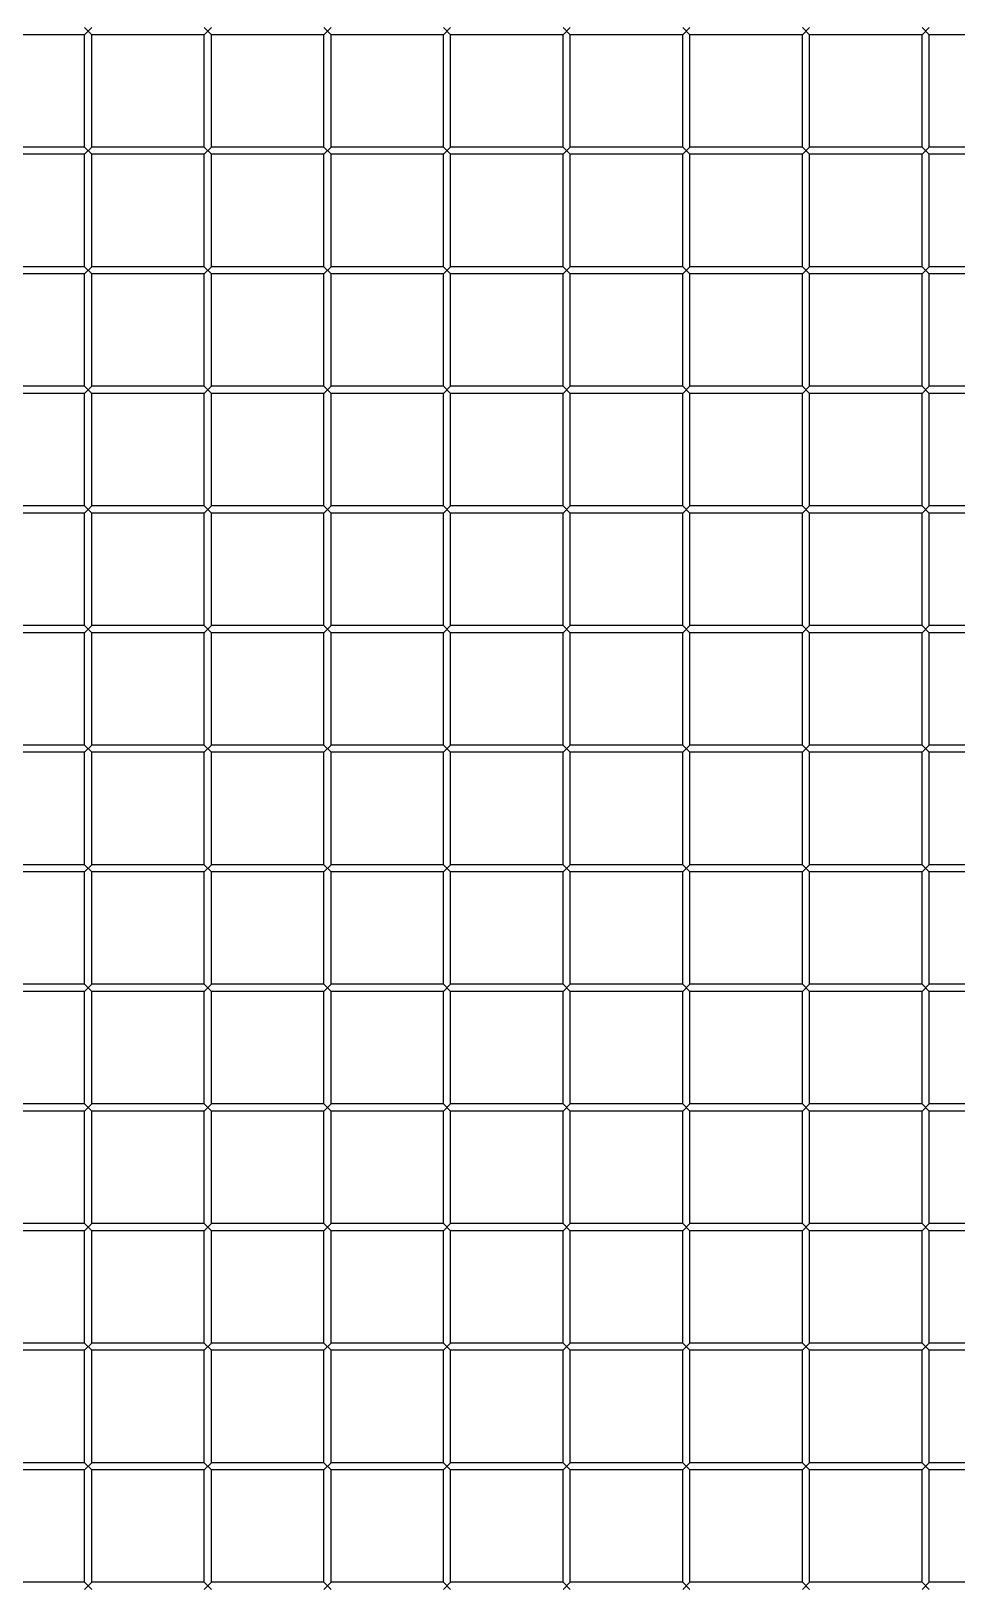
# Model space of a CAD drawing. Header units: millimetres. Extents: x -198529 to 244266, y -64 to 158464.
# Drawn here: x -145627 to -145240, y 95157 to 95807 of the extents above; entities that cross this region are included whole.
import ezdxf

# ---------------------------------------------------------------- set-up
doc = ezdxf.new("R2010")
doc.units = ezdxf.units.MM
doc.layers.add('0-DCC', color=30, linetype='Continuous')

# ---------------------------------------------------------------- blocks, each defined once
blk = doc.blocks.new('DCC2850x2600(左)')
at = {"color": 0, "linetype": 'Continuous'}
for p, q in [((48613.5, -73206.48), (48566.5, -73206.48)), ((48613.5, -73206.48), (48616.5, -73203.48)), ((48616.5, -73206.48), (48613.5, -73203.48)), ((48613.5, -73253.48), (48613.5, -73206.48)), ((48616.5, -73253.48), (48616.5, -73206.48)), ((48663.5, -73206.48), (48616.5, -73206.48)), ((48663.5, -73206.48), (48666.5, -73203.48)), ((48663.5, -73203.48), (48666.5, -73206.48)), ((48663.5, -73253.48), (48663.5, -73206.48)), ((48666.5, -73253.48), (48666.5, -73206.48)), ((48713.5, -73206.48), (48666.5, -73206.48)), ((48713.5, -73206.48), (48716.5, -73203.48)), ((48713.5, -73203.48), (48716.5, -73206.48)), ((48713.5, -73253.48), (48713.5, -73206.48)), ((48716.5, -73253.48), (48716.5, -73206.48)), ((48763.5, -73206.48), (48716.5, -73206.48)), ((48763.5, -73206.48), (48766.5, -73203.48)), ((48763.5, -73203.48), (48766.5, -73206.48)), ((48763.5, -73253.48), (48763.5, -73206.48)), ((48766.5, -73253.48), (48766.5, -73206.48)), ((48813.5, -73206.48), (48766.5, -73206.48)), ((48813.5, -73206.48), (48816.5, -73203.48)), ((48813.5, -73203.48), (48816.5, -73206.48)), ((48813.5, -73253.48), (48813.5, -73206.48)), ((48816.5, -73253.48), (48816.5, -73206.48)), ((48863.5, -73206.48), (48816.5, -73206.48)), ((48863.5, -73206.48), (48866.5, -73203.48)), ((48863.5, -73203.48), (48866.5, -73206.48)), ((48863.5, -73253.48), (48863.5, -73206.48)), ((48866.5, -73253.48), (48866.5, -73206.48)), ((48913.5, -73206.48), (48866.5, -73206.48)), ((48913.5, -73206.48), (48916.5, -73203.48)), ((48913.5, -73203.48), (48916.5, -73206.48)), ((48913.5, -73253.48), (48913.5, -73206.48)), ((48916.5, -73253.48), (48916.5, -73206.48)), ((48963.5, -73206.48), (48916.5, -73206.48)), ((48963.5, -73206.48), (48966.5, -73203.48)), ((48963.5, -73203.48), (48966.5, -73206.48)), ((48963.5, -73253.48), (48963.5, -73206.48)), ((48966.5, -73253.48), (48966.5, -73206.48)), ((49013.5, -73206.48), (48966.5, -73206.48)), ((48613.5, -73253.48), (48566.5, -73253.48)), ((48613.5, -73256.48), (48616.5, -73253.48)), ((48613.5, -73253.48), (48616.5, -73256.48)), ((48663.5, -73253.48), (48616.5, -73253.48)), ((48663.5, -73256.48), (48666.5, -73253.48)), ((48663.5, -73253.48), (48666.5, -73256.48)), ((48713.5, -73253.48), (48666.5, -73253.48)), ((48713.5, -73256.48), (48716.5, -73253.48)), ((48713.5, -73253.48), (48716.5, -73256.48)), ((48763.5, -73253.48), (48716.5, -73253.48)), ((48763.5, -73256.48), (48766.5, -73253.48)), ((48763.5, -73253.48), (48766.5, -73256.48)), ((48813.5, -73253.48), (48766.5, -73253.48)), ((48813.5, -73256.48), (48816.5, -73253.48)), ((48813.5, -73253.48), (48816.5, -73256.48)), ((48863.5, -73253.48), (48816.5, -73253.48)), ((48863.5, -73256.48), (48866.5, -73253.48)), ((48863.5, -73253.48), (48866.5, -73256.48)), ((48913.5, -73253.48), (48866.5, -73253.48)), ((48913.5, -73256.48), (48916.5, -73253.48)), ((48913.5, -73253.48), (48916.5, -73256.48)), ((48963.5, -73253.48), (48916.5, -73253.48)), ((48963.5, -73256.48), (48966.5, -73253.48)), ((48963.5, -73253.48), (48966.5, -73256.48)), ((49013.5, -73253.48), (48966.5, -73253.48)), ((48613.5, -73256.48), (48566.5, -73256.48)), ((48613.5, -73303.48), (48613.5, -73256.48)), ((48616.5, -73303.48), (48616.5, -73256.48)), ((48663.5, -73256.48), (48616.5, -73256.48)), ((48663.5, -73303.48), (48663.5, -73256.48)), ((48666.5, -73303.48), (48666.5, -73256.48)), ((48713.5, -73256.48), (48666.5, -73256.48)), ((48713.5, -73303.48), (48713.5, -73256.48)), ((48716.5, -73303.48), (48716.5, -73256.48)), ((48763.5, -73256.48), (48716.5, -73256.48)), ((48763.5, -73303.48), (48763.5, -73256.48)), ((48766.5, -73303.48), (48766.5, -73256.48)), ((48813.5, -73256.48), (48766.5, -73256.48)), ((48813.5, -73303.48), (48813.5, -73256.48)), ((48816.5, -73303.48), (48816.5, -73256.48)), ((48863.5, -73256.48), (48816.5, -73256.48)), ((48863.5, -73303.48), (48863.5, -73256.48)), ((48866.5, -73303.48), (48866.5, -73256.48)), ((48913.5, -73256.48), (48866.5, -73256.48)), ((48913.5, -73303.48), (48913.5, -73256.48)), ((48916.5, -73303.48), (48916.5, -73256.48)), ((48963.5, -73256.48), (48916.5, -73256.48)), ((48963.5, -73303.48), (48963.5, -73256.48)), ((48966.5, -73303.48), (48966.5, -73256.48)), ((49013.5, -73256.48), (48966.5, -73256.48)), ((48613.5, -73303.48), (48566.5, -73303.48)), ((48613.5, -73306.48), (48566.5, -73306.48)), ((48613.5, -73306.48), (48616.5, -73303.48)), ((48613.5, -73303.48), (48616.5, -73306.48)), ((48613.5, -73353.48), (48613.5, -73306.48)), ((48663.5, -73303.48), (48616.5, -73303.48)), ((48616.5, -73353.48), (48616.5, -73306.48)), ((48663.5, -73306.48), (48616.5, -73306.48)), ((48663.5, -73306.48), (48666.5, -73303.48)), ((48663.5, -73303.48), (48666.5, -73306.48)), ((48663.5, -73353.48), (48663.5, -73306.48)), ((48713.5, -73303.48), (48666.5, -73303.48)), ((48666.5, -73353.48), (48666.5, -73306.48)), ((48713.5, -73306.48), (48666.5, -73306.48)), ((48713.5, -73306.48), (48716.5, -73303.48)), ((48713.5, -73303.48), (48716.5, -73306.48)), ((48713.5, -73353.48), (48713.5, -73306.48)), ((48763.5, -73303.48), (48716.5, -73303.48)), ((48716.5, -73353.48), (48716.5, -73306.48)), ((48763.5, -73306.48), (48716.5, -73306.48)), ((48763.5, -73306.48), (48766.5, -73303.48)), ((48763.5, -73303.48), (48766.5, -73306.48)), ((48763.5, -73353.48), (48763.5, -73306.48)), ((48813.5, -73303.48), (48766.5, -73303.48)), ((48766.5, -73353.48), (48766.5, -73306.48)), ((48813.5, -73306.48), (48766.5, -73306.48)), ((48813.5, -73306.48), (48816.5, -73303.48)), ((48813.5, -73303.48), (48816.5, -73306.48)), ((48813.5, -73353.48), (48813.5, -73306.48)), ((48863.5, -73303.48), (48816.5, -73303.48)), ((48816.5, -73353.48), (48816.5, -73306.48)), ((48863.5, -73306.48), (48816.5, -73306.48)), ((48863.5, -73306.48), (48866.5, -73303.48)), ((48863.5, -73303.48), (48866.5, -73306.48)), ((48863.5, -73353.48), (48863.5, -73306.48)), ((48913.5, -73303.48), (48866.5, -73303.48)), ((48866.5, -73353.48), (48866.5, -73306.48)), ((48913.5, -73306.48), (48866.5, -73306.48)), ((48913.5, -73306.48), (48916.5, -73303.48)), ((48913.5, -73303.48), (48916.5, -73306.48)), ((48913.5, -73353.48), (48913.5, -73306.48)), ((48963.5, -73303.48), (48916.5, -73303.48)), ((48916.5, -73353.48), (48916.5, -73306.48)), ((48963.5, -73306.48), (48916.5, -73306.48)), ((48963.5, -73306.48), (48966.5, -73303.48)), ((48963.5, -73303.48), (48966.5, -73306.48)), ((48963.5, -73353.48), (48963.5, -73306.48)), ((49013.5, -73303.48), (48966.5, -73303.48)), ((48966.5, -73353.48), (48966.5, -73306.48)), ((49013.5, -73306.48), (48966.5, -73306.48)), ((48613.5, -73353.48), (48566.5, -73353.48)), ((48613.5, -73356.48), (48566.5, -73356.48)), ((48613.5, -73353.48), (48616.5, -73356.48)), ((48613.5, -73356.48), (48616.5, -73353.48)), ((48613.5, -73403.48), (48613.5, -73356.48)), ((48663.5, -73353.48), (48616.5, -73353.48)), ((48616.5, -73403.48), (48616.5, -73356.48)), ((48663.5, -73356.48), (48616.5, -73356.48)), ((48663.5, -73353.48), (48666.5, -73356.48)), ((48663.5, -73356.48), (48666.5, -73353.48)), ((48663.5, -73403.48), (48663.5, -73356.48)), ((48713.5, -73353.48), (48666.5, -73353.48)), ((48666.5, -73403.48), (48666.5, -73356.48)), ((48713.5, -73356.48), (48666.5, -73356.48)), ((48713.5, -73356.48), (48716.5, -73353.48)), ((48713.5, -73353.48), (48716.5, -73356.48)), ((48713.5, -73403.48), (48713.5, -73356.48)), ((48763.5, -73353.48), (48716.5, -73353.48)), ((48716.5, -73403.48), (48716.5, -73356.48)), ((48763.5, -73356.48), (48716.5, -73356.48)), ((48763.5, -73356.48), (48766.5, -73353.48)), ((48763.5, -73353.48), (48766.5, -73356.48)), ((48763.5, -73403.48), (48763.5, -73356.48)), ((48813.5, -73353.48), (48766.5, -73353.48)), ((48766.5, -73403.48), (48766.5, -73356.48)), ((48813.5, -73356.48), (48766.5, -73356.48)), ((48813.5, -73353.48), (48816.5, -73356.48)), ((48813.5, -73356.48), (48816.5, -73353.48)), ((48813.5, -73403.48), (48813.5, -73356.48)), ((48863.5, -73353.48), (48816.5, -73353.48)), ((48816.5, -73403.48), (48816.5, -73356.48)), ((48863.5, -73356.48), (48816.5, -73356.48)), ((48863.5, -73356.48), (48866.5, -73353.48)), ((48863.5, -73353.48), (48866.5, -73356.48)), ((48863.5, -73403.48), (48863.5, -73356.48)), ((48913.5, -73353.48), (48866.5, -73353.48)), ((48866.5, -73403.48), (48866.5, -73356.48)), ((48913.5, -73356.48), (48866.5, -73356.48)), ((48913.5, -73356.48), (48916.5, -73353.48)), ((48913.5, -73353.48), (48916.5, -73356.48)), ((48913.5, -73403.48), (48913.5, -73356.48)), ((48963.5, -73353.48), (48916.5, -73353.48)), ((48916.5, -73403.48), (48916.5, -73356.48)), ((48963.5, -73356.48), (48916.5, -73356.48)), ((48963.5, -73356.48), (48966.5, -73353.48)), ((48963.5, -73353.48), (48966.5, -73356.48)), ((48963.5, -73403.48), (48963.5, -73356.48)), ((49013.5, -73353.48), (48966.5, -73353.48)), ((48966.5, -73403.48), (48966.5, -73356.48)), ((49013.5, -73356.48), (48966.5, -73356.48)), ((48613.5, -73403.48), (48566.5, -73403.48)), ((48613.5, -73403.48), (48616.5, -73406.48)), ((48613.5, -73406.48), (48616.5, -73403.48)), ((48663.5, -73403.48), (48616.5, -73403.48)), ((48663.5, -73403.48), (48666.5, -73406.48)), ((48663.5, -73406.48), (48666.5, -73403.48)), ((48713.5, -73403.48), (48666.5, -73403.48)), ((48713.5, -73403.48), (48716.5, -73406.48)), ((48713.5, -73406.48), (48716.5, -73403.48)), ((48763.5, -73403.48), (48716.5, -73403.48)), ((48763.5, -73403.48), (48766.5, -73406.48)), ((48763.5, -73406.48), (48766.5, -73403.48)), ((48813.5, -73403.48), (48766.5, -73403.48)), ((48813.5, -73403.48), (48816.5, -73406.48)), ((48813.5, -73406.48), (48816.5, -73403.48)), ((48863.5, -73403.48), (48816.5, -73403.48)), ((48863.5, -73403.48), (48866.5, -73406.48)), ((48863.5, -73406.48), (48866.5, -73403.48)), ((48913.5, -73403.48), (48866.5, -73403.48)), ((48913.5, -73406.48), (48916.5, -73403.48)), ((48913.5, -73403.48), (48916.5, -73406.48)), ((48963.5, -73403.48), (48916.5, -73403.48)), ((48963.5, -73403.48), (48966.5, -73406.48)), ((48963.5, -73406.48), (48966.5, -73403.48)), ((49013.5, -73403.48), (48966.5, -73403.48)), ((48613.5, -73406.48), (48566.5, -73406.48)), ((48613.5, -73453.48), (48613.5, -73406.48)), ((48616.5, -73453.48), (48616.5, -73406.48)), ((48663.5, -73406.48), (48616.5, -73406.48)), ((48663.5, -73453.48), (48663.5, -73406.48)), ((48666.5, -73453.48), (48666.5, -73406.48)), ((48713.5, -73406.48), (48666.5, -73406.48)), ((48713.5, -73453.48), (48713.5, -73406.48)), ((48716.5, -73453.48), (48716.5, -73406.48)), ((48763.5, -73406.48), (48716.5, -73406.48)), ((48763.5, -73453.48), (48763.5, -73406.48)), ((48766.5, -73453.48), (48766.5, -73406.48)), ((48813.5, -73406.48), (48766.5, -73406.48)), ((48813.5, -73453.48), (48813.5, -73406.48)), ((48816.5, -73453.48), (48816.5, -73406.48)), ((48863.5, -73406.48), (48816.5, -73406.48)), ((48863.5, -73453.48), (48863.5, -73406.48)), ((48866.5, -73453.48), (48866.5, -73406.48)), ((48913.5, -73406.48), (48866.5, -73406.48)), ((48913.5, -73453.48), (48913.5, -73406.48)), ((48916.5, -73453.48), (48916.5, -73406.48)), ((48963.5, -73406.48), (48916.5, -73406.48)), ((48963.5, -73453.48), (48963.5, -73406.48)), ((48966.5, -73453.48), (48966.5, -73406.48)), ((49013.5, -73406.48), (48966.5, -73406.48)), ((48613.5, -73453.48), (48566.5, -73453.48)), ((48613.5, -73456.48), (48566.5, -73456.48)), ((48613.5, -73453.48), (48616.5, -73456.48)), ((48613.5, -73456.48), (48616.5, -73453.48)), ((48613.5, -73503.48), (48613.5, -73456.48)), ((48663.5, -73453.48), (48616.5, -73453.48)), ((48616.5, -73503.48), (48616.5, -73456.48)), ((48663.5, -73456.48), (48616.5, -73456.48)), ((48663.5, -73453.48), (48666.5, -73456.48)), ((48663.5, -73456.48), (48666.5, -73453.48)), ((48663.5, -73503.48), (48663.5, -73456.48)), ((48713.5, -73453.48), (48666.5, -73453.48)), ((48666.5, -73503.48), (48666.5, -73456.48)), ((48713.5, -73456.48), (48666.5, -73456.48)), ((48713.5, -73453.48), (48716.5, -73456.48)), ((48713.5, -73456.48), (48716.5, -73453.48)), ((48713.5, -73503.48), (48713.5, -73456.48)), ((48763.5, -73453.48), (48716.5, -73453.48)), ((48716.5, -73503.48), (48716.5, -73456.48)), ((48763.5, -73456.48), (48716.5, -73456.48)), ((48763.5, -73453.48), (48766.5, -73456.48)), ((48763.5, -73456.48), (48766.5, -73453.48)), ((48763.5, -73503.48), (48763.5, -73456.48)), ((48813.5, -73453.48), (48766.5, -73453.48)), ((48766.5, -73503.48), (48766.5, -73456.48)), ((48813.5, -73456.48), (48766.5, -73456.48)), ((48813.5, -73453.48), (48816.5, -73456.48)), ((48813.5, -73456.48), (48816.5, -73453.48)), ((48813.5, -73503.48), (48813.5, -73456.48)), ((48863.5, -73453.48), (48816.5, -73453.48)), ((48816.5, -73503.48), (48816.5, -73456.48)), ((48863.5, -73456.48), (48816.5, -73456.48)), ((48863.5, -73453.48), (48866.5, -73456.48)), ((48863.5, -73456.48), (48866.5, -73453.48)), ((48863.5, -73503.48), (48863.5, -73456.48)), ((48913.5, -73453.48), (48866.5, -73453.48)), ((48866.5, -73503.48), (48866.5, -73456.48)), ((48913.5, -73456.48), (48866.5, -73456.48)), ((48913.5, -73453.48), (48916.5, -73456.48)), ((48913.5, -73456.48), (48916.5, -73453.48)), ((48913.5, -73503.48), (48913.5, -73456.48)), ((48963.5, -73453.48), (48916.5, -73453.48)), ((48916.5, -73503.48), (48916.5, -73456.48)), ((48963.5, -73456.48), (48916.5, -73456.48)), ((48963.5, -73453.48), (48966.5, -73456.48)), ((48963.5, -73456.48), (48966.5, -73453.48)), ((48963.5, -73503.48), (48963.5, -73456.48)), ((49013.5, -73453.48), (48966.5, -73453.48)), ((48966.5, -73503.48), (48966.5, -73456.48)), ((49013.5, -73456.48), (48966.5, -73456.48)), ((48613.5, -73503.48), (48566.5, -73503.48)), ((48613.5, -73506.48), (48566.5, -73506.48)), ((48613.5, -73503.48), (48616.5, -73506.48)), ((48613.5, -73506.48), (48616.5, -73503.48)), ((48613.5, -73553.48), (48613.5, -73506.48)), ((48663.5, -73503.48), (48616.5, -73503.48)), ((48616.5, -73553.48), (48616.5, -73506.48)), ((48663.5, -73506.48), (48616.5, -73506.48)), ((48663.5, -73503.48), (48666.5, -73506.48)), ((48663.5, -73506.48), (48666.5, -73503.48)), ((48663.5, -73553.48), (48663.5, -73506.48)), ((48713.5, -73503.48), (48666.5, -73503.48)), ((48666.5, -73553.48), (48666.5, -73506.48)), ((48713.5, -73506.48), (48666.5, -73506.48)), ((48713.5, -73503.48), (48716.5, -73506.48)), ((48713.5, -73506.48), (48716.5, -73503.48)), ((48713.5, -73553.48), (48713.5, -73506.48)), ((48763.5, -73503.48), (48716.5, -73503.48)), ((48716.5, -73553.48), (48716.5, -73506.48)), ((48763.5, -73506.48), (48716.5, -73506.48)), ((48763.5, -73503.48), (48766.5, -73506.48)), ((48763.5, -73506.48), (48766.5, -73503.48)), ((48763.5, -73553.48), (48763.5, -73506.48)), ((48813.5, -73503.48), (48766.5, -73503.48)), ((48766.5, -73553.48), (48766.5, -73506.48)), ((48813.5, -73506.48), (48766.5, -73506.48)), ((48813.5, -73503.48), (48816.5, -73506.48)), ((48813.5, -73506.48), (48816.5, -73503.48)), ((48813.5, -73553.48), (48813.5, -73506.48)), ((48863.5, -73503.48), (48816.5, -73503.48)), ((48816.5, -73553.48), (48816.5, -73506.48)), ((48863.5, -73506.48), (48816.5, -73506.48)), ((48863.5, -73503.48), (48866.5, -73506.48)), ((48863.5, -73506.48), (48866.5, -73503.48)), ((48863.5, -73553.48), (48863.5, -73506.48)), ((48913.5, -73503.48), (48866.5, -73503.48)), ((48866.5, -73553.48), (48866.5, -73506.48)), ((48913.5, -73506.48), (48866.5, -73506.48)), ((48913.5, -73503.48), (48916.5, -73506.48)), ((48913.5, -73506.48), (48916.5, -73503.48)), ((48913.5, -73553.48), (48913.5, -73506.48)), ((48963.5, -73503.48), (48916.5, -73503.48)), ((48916.5, -73553.48), (48916.5, -73506.48)), ((48963.5, -73506.48), (48916.5, -73506.48)), ((48963.5, -73503.48), (48966.5, -73506.48)), ((48963.5, -73506.48), (48966.5, -73503.48)), ((48963.5, -73553.48), (48963.5, -73506.48)), ((49013.5, -73503.48), (48966.5, -73503.48)), ((48966.5, -73553.48), (48966.5, -73506.48)), ((49013.5, -73506.48), (48966.5, -73506.48)), ((48613.5, -73553.48), (48566.5, -73553.48)), ((48613.5, -73553.48), (48616.5, -73556.48)), ((48613.5, -73556.48), (48616.5, -73553.48)), ((48663.5, -73553.48), (48616.5, -73553.48)), ((48663.5, -73553.48), (48666.5, -73556.48)), ((48663.5, -73556.48), (48666.5, -73553.48)), ((48713.5, -73553.48), (48666.5, -73553.48)), ((48713.5, -73553.48), (48716.5, -73556.48)), ((48713.5, -73556.48), (48716.5, -73553.48)), ((48763.5, -73553.48), (48716.5, -73553.48)), ((48763.5, -73553.48), (48766.5, -73556.48)), ((48763.5, -73556.48), (48766.5, -73553.48)), ((48813.5, -73553.48), (48766.5, -73553.48)), ((48813.5, -73553.48), (48816.5, -73556.48)), ((48813.5, -73556.48), (48816.5, -73553.48)), ((48863.5, -73553.48), (48816.5, -73553.48)), ((48863.5, -73553.48), (48866.5, -73556.48)), ((48863.5, -73556.48), (48866.5, -73553.48)), ((48913.5, -73553.48), (48866.5, -73553.48)), ((48913.5, -73553.48), (48916.5, -73556.48)), ((48913.5, -73556.48), (48916.5, -73553.48)), ((48963.5, -73553.48), (48916.5, -73553.48)), ((48963.5, -73553.48), (48966.5, -73556.48)), ((48963.5, -73556.48), (48966.5, -73553.48)), ((49013.5, -73553.48), (48966.5, -73553.48)), ((48613.5, -73556.48), (48566.5, -73556.48)), ((48613.5, -73603.48), (48613.5, -73556.48)), ((48616.5, -73603.48), (48616.5, -73556.48)), ((48663.5, -73556.48), (48616.5, -73556.48)), ((48663.5, -73603.48), (48663.5, -73556.48)), ((48666.5, -73603.48), (48666.5, -73556.48)), ((48713.5, -73556.48), (48666.5, -73556.48)), ((48713.5, -73603.48), (48713.5, -73556.48)), ((48716.5, -73603.48), (48716.5, -73556.48)), ((48763.5, -73556.48), (48716.5, -73556.48)), ((48763.5, -73603.48), (48763.5, -73556.48)), ((48766.5, -73603.48), (48766.5, -73556.48)), ((48813.5, -73556.48), (48766.5, -73556.48)), ((48813.5, -73603.48), (48813.5, -73556.48)), ((48816.5, -73603.48), (48816.5, -73556.48)), ((48863.5, -73556.48), (48816.5, -73556.48)), ((48863.5, -73603.48), (48863.5, -73556.48)), ((48866.5, -73603.48), (48866.5, -73556.48)), ((48913.5, -73556.48), (48866.5, -73556.48)), ((48913.5, -73603.48), (48913.5, -73556.48)), ((48916.5, -73603.48), (48916.5, -73556.48)), ((48963.5, -73556.48), (48916.5, -73556.48)), ((48963.5, -73603.48), (48963.5, -73556.48)), ((48966.5, -73603.48), (48966.5, -73556.48)), ((49013.5, -73556.48), (48966.5, -73556.48)), ((48613.5, -73603.48), (48566.5, -73603.48)), ((48613.5, -73603.48), (48616.5, -73606.48)), ((48613.5, -73606.48), (48616.5, -73603.48)), ((48663.5, -73603.48), (48616.5, -73603.48)), ((48663.5, -73603.48), (48666.5, -73606.48)), ((48663.5, -73606.48), (48666.5, -73603.48)), ((48713.5, -73603.48), (48666.5, -73603.48)), ((48713.5, -73603.48), (48716.5, -73606.48)), ((48713.5, -73606.48), (48716.5, -73603.48)), ((48763.5, -73603.48), (48716.5, -73603.48)), ((48763.5, -73603.48), (48766.5, -73606.48)), ((48763.5, -73606.48), (48766.5, -73603.48)), ((48813.5, -73603.48), (48766.5, -73603.48)), ((48813.5, -73603.48), (48816.5, -73606.48)), ((48813.5, -73606.48), (48816.5, -73603.48)), ((48863.5, -73603.48), (48816.5, -73603.48)), ((48863.5, -73603.48), (48866.5, -73606.48)), ((48863.5, -73606.48), (48866.5, -73603.48)), ((48913.5, -73603.48), (48866.5, -73603.48)), ((48913.5, -73603.48), (48916.5, -73606.48)), ((48913.5, -73606.48), (48916.5, -73603.48)), ((48963.5, -73603.48), (48916.5, -73603.48)), ((48963.5, -73603.48), (48966.5, -73606.48)), ((48963.5, -73606.48), (48966.5, -73603.48)), ((49013.5, -73603.48), (48966.5, -73603.48)), ((48613.5, -73606.48), (48566.5, -73606.48)), ((48613.5, -73653.48), (48613.5, -73606.48)), ((48616.5, -73653.48), (48616.5, -73606.48)), ((48663.5, -73606.48), (48616.5, -73606.48)), ((48663.5, -73653.48), (48663.5, -73606.48)), ((48666.5, -73653.48), (48666.5, -73606.48)), ((48713.5, -73606.48), (48666.5, -73606.48)), ((48713.5, -73653.48), (48713.5, -73606.48)), ((48716.5, -73653.48), (48716.5, -73606.48)), ((48763.5, -73606.48), (48716.5, -73606.48)), ((48763.5, -73653.48), (48763.5, -73606.48)), ((48766.5, -73653.48), (48766.5, -73606.48)), ((48813.5, -73606.48), (48766.5, -73606.48)), ((48813.5, -73653.48), (48813.5, -73606.48)), ((48816.5, -73653.48), (48816.5, -73606.48)), ((48863.5, -73606.48), (48816.5, -73606.48)), ((48863.5, -73653.48), (48863.5, -73606.48)), ((48866.5, -73653.48), (48866.5, -73606.48)), ((48913.5, -73606.48), (48866.5, -73606.48)), ((48913.5, -73653.48), (48913.5, -73606.48)), ((48916.5, -73653.48), (48916.5, -73606.48)), ((48963.5, -73606.48), (48916.5, -73606.48)), ((48963.5, -73653.48), (48963.5, -73606.48)), ((48966.5, -73653.48), (48966.5, -73606.48)), ((49013.5, -73606.48), (48966.5, -73606.48)), ((48613.5, -73653.48), (48566.5, -73653.48)), ((48613.5, -73656.48), (48566.5, -73656.48)), ((48613.5, -73653.48), (48616.5, -73656.48)), ((48613.5, -73656.48), (48616.5, -73653.48)), ((48613.5, -73703.48), (48613.5, -73656.48)), ((48663.5, -73653.48), (48616.5, -73653.48)), ((48616.5, -73703.48), (48616.5, -73656.48)), ((48663.5, -73656.48), (48616.5, -73656.48)), ((48663.5, -73653.48), (48666.5, -73656.48)), ((48663.5, -73656.48), (48666.5, -73653.48)), ((48663.5, -73703.48), (48663.5, -73656.48)), ((48713.5, -73653.48), (48666.5, -73653.48)), ((48666.5, -73703.48), (48666.5, -73656.48)), ((48713.5, -73656.48), (48666.5, -73656.48)), ((48713.5, -73653.48), (48716.5, -73656.48)), ((48713.5, -73656.48), (48716.5, -73653.48)), ((48713.5, -73703.48), (48713.5, -73656.48)), ((48763.5, -73653.48), (48716.5, -73653.48)), ((48716.5, -73703.48), (48716.5, -73656.48)), ((48763.5, -73656.48), (48716.5, -73656.48)), ((48763.5, -73653.48), (48766.5, -73656.48)), ((48763.5, -73656.48), (48766.5, -73653.48)), ((48763.5, -73703.48), (48763.5, -73656.48)), ((48813.5, -73653.48), (48766.5, -73653.48)), ((48766.5, -73703.48), (48766.5, -73656.48)), ((48813.5, -73656.48), (48766.5, -73656.48)), ((48813.5, -73653.48), (48816.5, -73656.48)), ((48813.5, -73656.48), (48816.5, -73653.48)), ((48813.5, -73703.48), (48813.5, -73656.48)), ((48863.5, -73653.48), (48816.5, -73653.48)), ((48816.5, -73703.48), (48816.5, -73656.48)), ((48863.5, -73656.48), (48816.5, -73656.48)), ((48863.5, -73653.48), (48866.5, -73656.48)), ((48863.5, -73656.48), (48866.5, -73653.48)), ((48863.5, -73703.48), (48863.5, -73656.48)), ((48913.5, -73653.48), (48866.5, -73653.48)), ((48866.5, -73703.48), (48866.5, -73656.48)), ((48913.5, -73656.48), (48866.5, -73656.48)), ((48913.5, -73653.48), (48916.5, -73656.48)), ((48913.5, -73656.48), (48916.5, -73653.48)), ((48913.5, -73703.48), (48913.5, -73656.48)), ((48963.5, -73653.48), (48916.5, -73653.48)), ((48916.5, -73703.48), (48916.5, -73656.48)), ((48963.5, -73656.48), (48916.5, -73656.48)), ((48963.5, -73653.48), (48966.5, -73656.48)), ((48963.5, -73656.48), (48966.5, -73653.48)), ((48963.5, -73703.48), (48963.5, -73656.48)), ((49013.5, -73653.48), (48966.5, -73653.48)), ((48966.5, -73703.48), (48966.5, -73656.48)), ((49013.5, -73656.48), (48966.5, -73656.48)), ((48613.5, -73703.48), (48566.5, -73703.48)), ((48613.5, -73703.48), (48616.5, -73706.48)), ((48613.5, -73706.48), (48616.5, -73703.48)), ((48663.5, -73703.48), (48616.5, -73703.48)), ((48663.5, -73703.48), (48666.5, -73706.48)), ((48663.5, -73706.48), (48666.5, -73703.48)), ((48713.5, -73703.48), (48666.5, -73703.48)), ((48713.5, -73703.48), (48716.5, -73706.48)), ((48713.5, -73706.48), (48716.5, -73703.48)), ((48763.5, -73703.48), (48716.5, -73703.48)), ((48763.5, -73703.48), (48766.5, -73706.48)), ((48763.5, -73706.48), (48766.5, -73703.48)), ((48813.5, -73703.48), (48766.5, -73703.48)), ((48813.5, -73703.48), (48816.5, -73706.48)), ((48813.5, -73706.48), (48816.5, -73703.48)), ((48863.5, -73703.48), (48816.5, -73703.48)), ((48863.5, -73703.48), (48866.5, -73706.48)), ((48863.5, -73706.48), (48866.5, -73703.48)), ((48913.5, -73703.48), (48866.5, -73703.48)), ((48913.5, -73703.48), (48916.5, -73706.48)), ((48913.5, -73706.48), (48916.5, -73703.48)), ((48963.5, -73703.48), (48916.5, -73703.48)), ((48963.5, -73703.48), (48966.5, -73706.48)), ((48963.5, -73706.48), (48966.5, -73703.48)), ((49013.5, -73703.48), (48966.5, -73703.48)), ((48613.5, -73706.48), (48566.5, -73706.48)), ((48613.5, -73753.48), (48613.5, -73706.48)), ((48616.5, -73753.48), (48616.5, -73706.48)), ((48663.5, -73706.48), (48616.5, -73706.48)), ((48663.5, -73753.48), (48663.5, -73706.48)), ((48666.5, -73753.48), (48666.5, -73706.48)), ((48713.5, -73706.48), (48666.5, -73706.48)), ((48713.5, -73753.48), (48713.5, -73706.48)), ((48716.5, -73753.48), (48716.5, -73706.48)), ((48763.5, -73706.48), (48716.5, -73706.48)), ((48763.5, -73753.48), (48763.5, -73706.48)), ((48766.5, -73753.48), (48766.5, -73706.48)), ((48813.5, -73706.48), (48766.5, -73706.48)), ((48813.5, -73753.48), (48813.5, -73706.48)), ((48816.5, -73753.48), (48816.5, -73706.48)), ((48863.5, -73706.48), (48816.5, -73706.48)), ((48863.5, -73753.48), (48863.5, -73706.48)), ((48866.5, -73753.48), (48866.5, -73706.48)), ((48913.5, -73706.48), (48866.5, -73706.48)), ((48913.5, -73753.48), (48913.5, -73706.48)), ((48916.5, -73753.48), (48916.5, -73706.48)), ((48963.5, -73706.48), (48916.5, -73706.48)), ((48963.5, -73753.48), (48963.5, -73706.48)), ((48966.5, -73753.48), (48966.5, -73706.48)), ((49013.5, -73706.48), (48966.5, -73706.48)), ((48613.5, -73753.48), (48566.5, -73753.48)), ((48613.5, -73753.48), (48616.5, -73756.48)), ((48613.5, -73756.48), (48616.5, -73753.48)), ((48663.5, -73753.48), (48616.5, -73753.48)), ((48663.5, -73753.48), (48666.5, -73756.48)), ((48663.5, -73756.48), (48666.5, -73753.48)), ((48713.5, -73753.48), (48666.5, -73753.48)), ((48713.5, -73753.48), (48716.5, -73756.48)), ((48713.5, -73756.48), (48716.5, -73753.48)), ((48763.5, -73753.48), (48716.5, -73753.48)), ((48763.5, -73753.48), (48766.5, -73756.48)), ((48763.5, -73756.48), (48766.5, -73753.48)), ((48813.5, -73753.48), (48766.5, -73753.48)), ((48813.5, -73753.48), (48816.5, -73756.48)), ((48813.5, -73756.48), (48816.5, -73753.48)), ((48863.5, -73753.48), (48816.5, -73753.48)), ((48863.5, -73753.48), (48866.5, -73756.48)), ((48863.5, -73756.48), (48866.5, -73753.48)), ((48913.5, -73753.48), (48866.5, -73753.48)), ((48913.5, -73753.48), (48916.5, -73756.48)), ((48913.5, -73756.48), (48916.5, -73753.48)), ((48963.5, -73753.48), (48916.5, -73753.48)), ((48963.5, -73753.48), (48966.5, -73756.48)), ((48963.5, -73756.48), (48966.5, -73753.48)), ((49013.5, -73753.48), (48966.5, -73753.48)), ((48613.5, -73756.48), (48566.5, -73756.48)), ((48613.5, -73803.48), (48613.5, -73756.48)), ((48616.5, -73803.48), (48616.5, -73756.48)), ((48663.5, -73756.48), (48616.5, -73756.48)), ((48663.5, -73803.48), (48663.5, -73756.48)), ((48666.5, -73803.48), (48666.5, -73756.48)), ((48713.5, -73756.48), (48666.5, -73756.48)), ((48713.5, -73803.48), (48713.5, -73756.48)), ((48716.5, -73803.48), (48716.5, -73756.48)), ((48763.5, -73756.48), (48716.5, -73756.48)), ((48763.5, -73803.48), (48763.5, -73756.48)), ((48766.5, -73803.48), (48766.5, -73756.48)), ((48813.5, -73756.48), (48766.5, -73756.48)), ((48813.5, -73803.48), (48813.5, -73756.48)), ((48816.5, -73803.48), (48816.5, -73756.48)), ((48863.5, -73756.48), (48816.5, -73756.48)), ((48863.5, -73803.48), (48863.5, -73756.48)), ((48866.5, -73803.48), (48866.5, -73756.48)), ((48913.5, -73756.48), (48866.5, -73756.48)), ((48913.5, -73803.48), (48913.5, -73756.48)), ((48916.5, -73803.48), (48916.5, -73756.48)), ((48963.5, -73756.48), (48916.5, -73756.48)), ((48963.5, -73803.48), (48963.5, -73756.48)), ((48966.5, -73803.48), (48966.5, -73756.48)), ((49013.5, -73756.48), (48966.5, -73756.48)), ((48613.5, -73803.48), (48566.5, -73803.48)), ((48613.5, -73806.48), (48566.5, -73806.48)), ((48613.5, -73803.48), (48616.5, -73806.48)), ((48613.5, -73806.48), (48616.5, -73803.48)), ((48613.5, -73853.48), (48613.5, -73806.48)), ((48663.5, -73803.48), (48616.5, -73803.48)), ((48616.5, -73853.48), (48616.5, -73806.48)), ((48663.5, -73806.48), (48616.5, -73806.48)), ((48663.5, -73803.48), (48666.5, -73806.48)), ((48663.5, -73806.48), (48666.5, -73803.48)), ((48663.5, -73853.48), (48663.5, -73806.48)), ((48713.5, -73803.48), (48666.5, -73803.48)), ((48666.5, -73853.48), (48666.5, -73806.48)), ((48713.5, -73806.48), (48666.5, -73806.48)), ((48713.5, -73803.48), (48716.5, -73806.48)), ((48713.5, -73806.48), (48716.5, -73803.48)), ((48713.5, -73853.48), (48713.5, -73806.48)), ((48763.5, -73803.48), (48716.5, -73803.48)), ((48716.5, -73853.48), (48716.5, -73806.48)), ((48763.5, -73806.48), (48716.5, -73806.48)), ((48763.5, -73803.48), (48766.5, -73806.48)), ((48763.5, -73806.48), (48766.5, -73803.48)), ((48763.5, -73853.48), (48763.5, -73806.48)), ((48813.5, -73803.48), (48766.5, -73803.48)), ((48766.5, -73853.48), (48766.5, -73806.48)), ((48813.5, -73806.48), (48766.5, -73806.48)), ((48813.5, -73803.48), (48816.5, -73806.48)), ((48813.5, -73806.48), (48816.5, -73803.48)), ((48813.5, -73853.48), (48813.5, -73806.48)), ((48863.5, -73803.48), (48816.5, -73803.48)), ((48816.5, -73853.48), (48816.5, -73806.48)), ((48863.5, -73806.48), (48816.5, -73806.48)), ((48863.5, -73803.48), (48866.5, -73806.48)), ((48863.5, -73806.48), (48866.5, -73803.48)), ((48863.5, -73853.48), (48863.5, -73806.48)), ((48913.5, -73803.48), (48866.5, -73803.48)), ((48866.5, -73853.48), (48866.5, -73806.48)), ((48913.5, -73806.48), (48866.5, -73806.48)), ((48913.5, -73803.48), (48916.5, -73806.48)), ((48913.5, -73806.48), (48916.5, -73803.48)), ((48913.5, -73853.48), (48913.5, -73806.48)), ((48963.5, -73803.48), (48916.5, -73803.48)), ((48916.5, -73853.48), (48916.5, -73806.48)), ((48963.5, -73806.48), (48916.5, -73806.48)), ((48963.5, -73803.48), (48966.5, -73806.48)), ((48963.5, -73806.48), (48966.5, -73803.48)), ((48963.5, -73853.48), (48963.5, -73806.48)), ((49013.5, -73803.48), (48966.5, -73803.48)), ((48966.5, -73853.48), (48966.5, -73806.48)), ((49013.5, -73806.48), (48966.5, -73806.48)), ((48613.5, -73853.48), (48566.5, -73853.48)), ((48613.5, -73853.48), (48616.5, -73856.48)), ((48613.5, -73856.48), (48616.5, -73853.48)), ((48663.5, -73853.48), (48616.5, -73853.48)), ((48663.5, -73853.48), (48666.5, -73856.48)), ((48663.5, -73856.48), (48666.5, -73853.48)), ((48713.5, -73853.48), (48666.5, -73853.48)), ((48713.5, -73853.48), (48716.5, -73856.48)), ((48713.5, -73856.48), (48716.5, -73853.48)), ((48763.5, -73853.48), (48716.5, -73853.48)), ((48763.5, -73853.48), (48766.5, -73856.48)), ((48763.5, -73856.48), (48766.5, -73853.48)), ((48813.5, -73853.48), (48766.5, -73853.48)), ((48813.5, -73853.48), (48816.5, -73856.48)), ((48813.5, -73856.48), (48816.5, -73853.48)), ((48863.5, -73853.48), (48816.5, -73853.48)), ((48863.5, -73853.48), (48866.5, -73856.48)), ((48863.5, -73856.48), (48866.5, -73853.48)), ((48913.5, -73853.48), (48866.5, -73853.48)), ((48913.5, -73853.48), (48916.5, -73856.48)), ((48913.5, -73856.48), (48916.5, -73853.48)), ((48963.5, -73853.48), (48916.5, -73853.48)), ((48963.5, -73853.48), (48966.5, -73856.48)), ((48963.5, -73856.48), (48966.5, -73853.48)), ((49013.5, -73853.48), (48966.5, -73853.48))]:
    blk.add_line(p, q, dxfattribs=at)

msp = doc.modelspace()

# ---------------------------------------------------------------- block references
at = {"layer": '0-DCC'}
msp.add_blockref('DCC2850x2600(左)', (-194217.97, 169011.49), dxfattribs=at)

doc.saveas('drawing.dxf')
